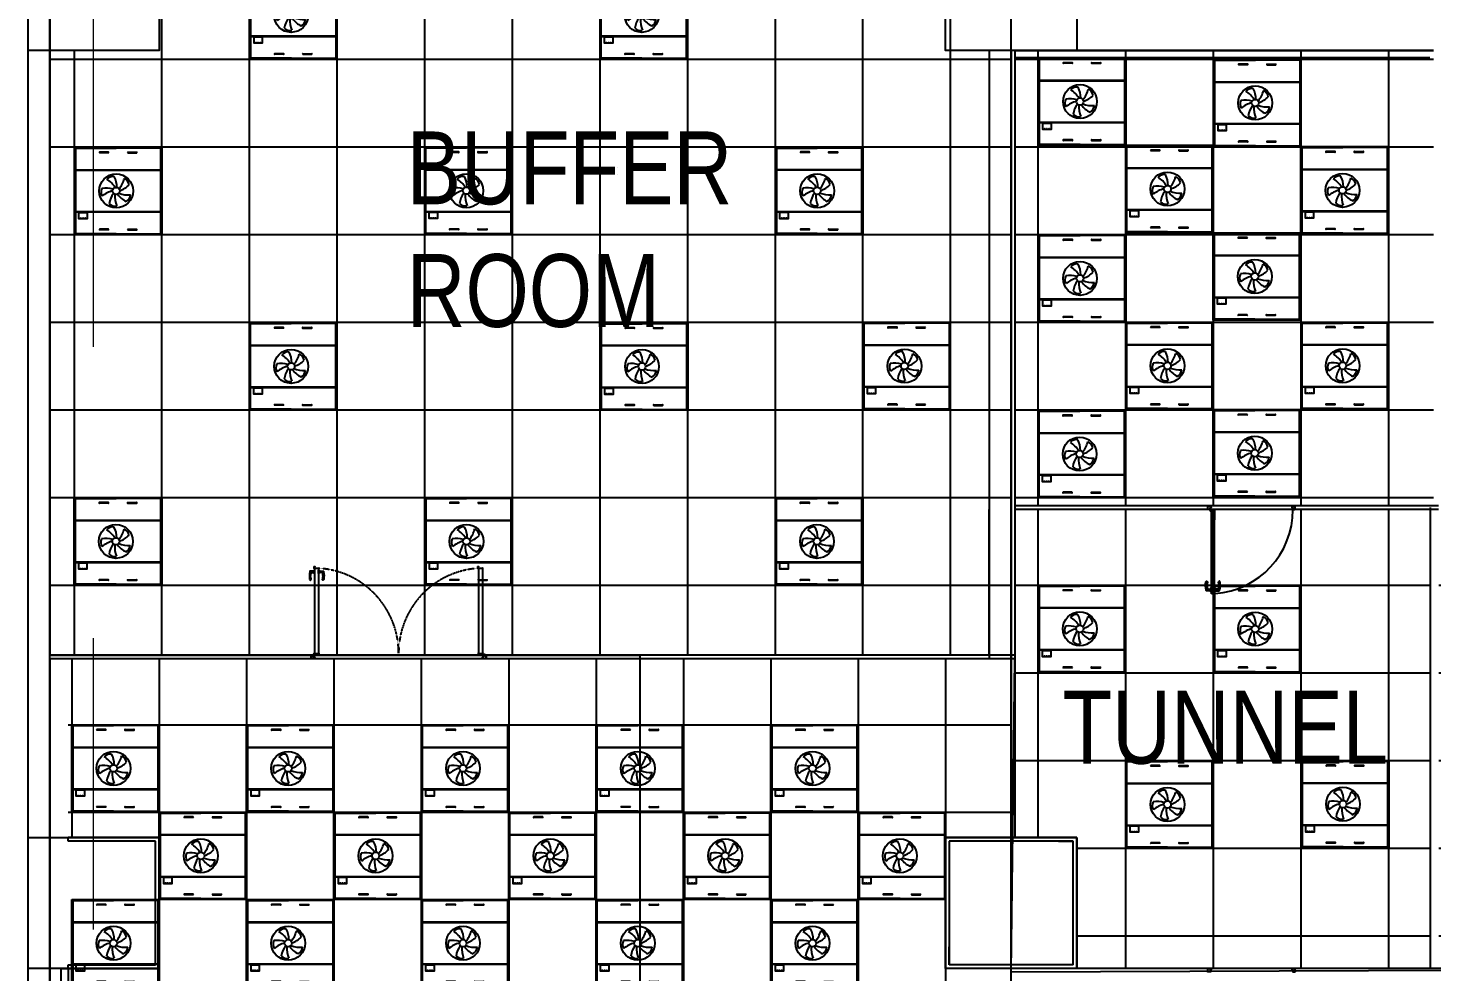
# Model space of a CAD drawing. Extents: x -14231 to 516634, y -267190 to 70805.
# Drawn here: x 226794 to 246072, y -71489 to -58534 of the extents above; entities that cross this region are included whole.
import ezdxf

# ---------------------------------------------------------------- set-up
doc = ezdxf.new("R2010")
doc.units = 0
doc.header["$LTSCALE"] = 8
for name, pattern in [('188K-SM-03-F10-ARCH-PA-Y2257103$0$DASHED', [19.05, 12.7, -6.35]), ('Dash', [1587.5, 793.75, -793.75]), ('IDA - Grid Line', [3500, 2000, -500, 500, -500]), ('IDA - Hidden 065', [537.5, 375, -162.5])]:
    doc.linetypes.add(name, pattern=pattern)
doc.layers.get('0').update_dxf_attribs({"color": 1, "linetype": 'CONTINUOUS'})
for name, color, linetype in [('000_CTCI_CSA', 7, 'CONTINUOUS'), ('1', 1, 'CONTINUOUS'), ('AC-DD', 3, 'CONTINUOUS'), ('CTCI', 4, 'CONTINUOUS')]:
    doc.layers.add(name, color=color, linetype=linetype)
doc.layers.add('A-_ANOTGRID_E', color=7, linetype='CONTINUOUS', lineweight=9)
doc.styles.add('Site Area', font='arial.ttf', dxfattribs={"width": 0.8})

# ---------------------------------------------------------------- blocks, each defined once
blk = doc.blocks.new('FFU-2000')
at = {"layer": 'AC-DD', "color": 6}
for p, q in [((0, 1175), (562, 1175)), ((0, 0), (0, 1175)), ((454, 1121), (333, 1121)), ((454, 1113), (333, 1113)), ((721, 1121), (842, 1121)), ((721, 1113), (842, 1113)), ((1175, 875), (0, 875)), ((1175, 870), (0, 870)), ((0, 305), (1175, 305)), ((0, 300), (1175, 300)), ((562, 0), (0, 0)), ((454, 62), (333, 62)), ((454, 54), (333, 54)), ((721, 62), (842, 62)), ((721, 54), (842, 54))]:
    blk.add_line(p, q, dxfattribs=at)
for points in [[(-12, 1188), (1188, 1188), (1188, -12), (-12, -12)], [(0, 0), (1175, 0), (1175, 1175), (0, 1175)], [(167, 288), (45, 288), (45, 210), (167, 210)]]:
    blk.add_lwpolyline(points, close=True, dxfattribs=at)
for centre, radius in [((560, 588), 233), ((560, 588), 49.2), ((75, 214), 2.87), ((105, 214), 2.87), ((135, 214), 2.87)]:
    blk.add_circle(centre, radius, dxfattribs=at)
for centre, radius, start, end in [((333, 1117), 3.92, 90, 270), ((454, 1117), 3.92, 270, 90), ((721, 1117), 3.92, 90, 270), ((842, 1117), 3.92, 270, 90), ((518, 671), 115, 82.0706, 137.7056), ((255, 637), 315, 359.6702, 27.9682), ((467, 573), 115, 154.0706, 209.7056), ((418, 313), 315, 71.6702, 99.9682), ((607, 230), 373, 104.9499, 129.9361), ((234, 432), 373, 32.9499, 57.9361), ((311, 849), 373, 320.9499, 345.9361), ((513, 892), 315, 287.6702, 315.9682), ((626, 653), 115, 10.0706, 65.7056), ((777, 368), 315, 143.6702, 171.9682), ((545, 495), 115, 226.0706, 281.7056), ((915, 522), 373, 176.9499, 201.9361), ((836, 726), 315, 215.6702, 243.9682), ((732, 905), 373, 248.9499, 273.9361), ((643, 545), 115, 298.0706, 353.7056), ((333, 58), 3.92, 90, 270), ((454, 58), 3.92, 270, 90), ((721, 58), 3.92, 90, 270), ((842, 58), 3.92, 270, 90)]:
    blk.add_arc(centre, radius, start, end, dxfattribs=at)

msp = doc.modelspace()

# ---------------------------------------------------------------- hatches: boundary and pattern name
at = {"layer": '000_CTCI_CSA', "true_color": 0x808080}
h = msp.add_hatch(dxfattribs=at)
h.set_pattern_fill('ANSI37', color=8, scale=379, angle=225)
h.paths.add_polyline_path([(240293.3, -57443.3), (240294.6, -67140.4), (227093.9, -67140.4), (227093.9, -58843.3), (228593.9, -58843.3), (228593.9, -57443.3)])
at = {"layer": '1', "true_color": 0x808080}
h = msp.add_hatch(dxfattribs=at)
h.set_pattern_fill('ANSI37', color=8, scale=379, angle=225)
h.paths.add_polyline_path([(246093.9, -58843.3), (240343.9, -58844.1), (240343.9, -65093.3), (246093.9, -65093.3)])
h = msp.add_hatch(dxfattribs=at)
h.set_pattern_fill('ANSI37', color=8, scale=379, angle=225)
h.paths.add_polyline_path([(246047.1, -65143.3), (240343.9, -65143.3), (240343.9, -69643.3), (241193.9, -69643.3), (241195.3, -71442.7), (246047.1, -71439.1)])
h.paths.add_polyline_path([(251940.7, -65143.3), (246164.7, -65143.3), (246164.5, -71434.7), (251943.9, -71434.7)])

# ---------------------------------------------------------------- linework, layer by layer
at = {"color": 252}
for p, q in [((242993.9, -65145.6), (242993.9, -65095.6)), ((242993.9, -65138.4), (242993.9, -65102.8)), ((242999.1, -65097.6), (243023.1, -65097.6)), ((243023.6, -65143.6), (242999.1, -65143.6)), ((243023.1, -65097.6), (243039.6, -65108.5)), ((243033.3, -65116.4), (243025.2, -65116.4)), ((243025.2, -65116.4), (243025.2, -65142)), ((243025.2, -65149.9), (243025.2, -65124.7)), ((243025.2, -65124.7), (243027.8, -65124.7)), ((243027.8, -65149.9), (243025.2, -65149.9)), ((243027.8, -65124.7), (243027.8, -65149.9)), ((243039.6, -65113.4), (243031.7, -65113.4)), ((243031.7, -65113.4), (243031.7, -65115.4)), ((243031.7, -65115.4), (243033.3, -65115.4)), ((243035.5, -65160.2), (243035.5, -65157.6)), ((243035.5, -65157.6), (243082.4, -65157.6)), ((243037.9, -65115.4), (243039.6, -65115.4)), ((243040.3, -65116.4), (243037.9, -65116.4)), ((243039.6, -65115.4), (243039.6, -65113.4)), ((243040.8, -65110.9), (243040.8, -65115.9)), ((243043.8, -65271.3), (243043.8, -65154.9)), ((243043.8, -65154.9), (243085.6, -65154.9)), ((243082.4, -65157.6), (243082.4, -65160.2)), ((243085.6, -65154.9), (243085.6, -65271.3)), ((244146.9, -65110.9), (244146.9, -65115.9)), ((244147.4, -65116.4), (244149.8, -65116.4)), ((244164.6, -65097.6), (244148.1, -65108.5)), ((244148.2, -65113.4), (244156.1, -65113.4)), ((244148.2, -65115.4), (244148.2, -65113.4)), ((244149.8, -65115.4), (244148.2, -65115.4)), ((244156.1, -65115.4), (244154.4, -65115.4)), ((244154.4, -65116.4), (244162.6, -65116.4)), ((244156.1, -65113.4), (244156.1, -65115.4)), ((244162.6, -65116.4), (244162.6, -65142)), ((244164.1, -65143.6), (244188.7, -65143.6)), ((244188.7, -65097.6), (244164.6, -65097.6)), ((244193.9, -65138.4), (244193.9, -65102.8)), ((243082.4, -65160.2), (243035.5, -65160.2)), ((243085.6, -65271.3), (243043.8, -65271.3)), ((243044.5, -65283.4), (243044.5, -65270.5)), ((243045.3, -65284.7), (243044.5, -65283.5)), ((243044.8, -65270.2), (243084.6, -65270.2)), ((243045.5, -65271.8), (243045.5, -65273.4)), ((243045.5, -65275.1), (243045.5, -65282.5)), ((243045.7, -65282.7), (243045.7, -65282.7)), ((243064.4, -65271.5), (243045.8, -65271.5)), ((243045.8, -65273.8), (243050.4, -65273.8)), ((243050.4, -65274.8), (243045.8, -65274.8)), ((243046.5, -65274.8), (243045.9, -65274.8)), ((243045.9, -65274.8), (243045.9, -66190.1)), ((243045.9, -65282.9), (243045.9, -65284.5)), ((243046.5, -66190.1), (243046.5, -65274.8)), ((243050.7, -65274.1), (243050.7, -65274.5)), ((243064.7, -65271.1), (243064.4, -65271.5)), ((243065, -65271.5), (243064.7, -65271.1)), ((243083.6, -65271.5), (243065, -65271.5)), ((243078.7, -65274.5), (243078.7, -65274.1)), ((243079, -65273.8), (243083.6, -65273.8)), ((243083.6, -65274.8), (243079, -65274.8)), ((243083.5, -65274.8), (243082.9, -65274.8)), ((243082.9, -65274.8), (243082.9, -66190.1)), ((243083.5, -66190.1), (243083.5, -65274.8)), ((243083.5, -65284.5), (243083.5, -65282.9)), ((243083.9, -65273.4), (243083.9, -65271.8)), ((243083.9, -65282.5), (243083.9, -65275.1)), ((243084.9, -65283.5), (243084, -65284.7)), ((243084.9, -65270.5), (243084.9, -65283.4)), ((243043.8, -66299.1), (243043.8, -66193.7)), ((243043.8, -66193.7), (243085.6, -66193.7)), ((243085.6, -66299.1), (243043.8, -66299.1)), ((243044.5, -66181.4), (243045.3, -66180.3)), ((243044.5, -66194.4), (243044.5, -66181.6)), ((243084.6, -66194.7), (243044.8, -66194.7)), ((243045.5, -66182.4), (243045.5, -66189.8)), ((243045.5, -66191.5), (243045.5, -66193.2)), ((243045.8, -66190.1), (243050.4, -66190.1)), ((243050.4, -66191.2), (243045.8, -66191.2)), ((243045.8, -66193.5), (243064.4, -66193.5)), ((243045.9, -66180.4), (243045.9, -66182)), ((243045.9, -66190.1), (243046.5, -66190.1)), ((243050.7, -66190.5), (243050.7, -66190.9)), ((243064.4, -66193.5), (243064.7, -66193.8)), ((243064.7, -66193.8), (243065, -66193.5)), ((243065, -66193.5), (243083.6, -66193.5)), ((243078.7, -66190.9), (243078.7, -66190.5)), ((243079, -66190.1), (243083.6, -66190.1)), ((243083.6, -66191.2), (243079, -66191.2)), ((243082.9, -66190.1), (243083.5, -66190.1)), ((243083.5, -66182), (243083.5, -66180.4)), ((243083.9, -66189.8), (243083.9, -66182.4)), ((243083.9, -66193.2), (243083.9, -66191.5)), ((243084, -66180.3), (243084.9, -66181.4)), ((243084.9, -66181.6), (243084.9, -66194.4)), ((243085.6, -66193.7), (243085.6, -66299.1)), ((243085.6, -66219.7), (243085.6, -66271.6)), ((243094, -66219.7), (243085.6, -66219.7)), ((243085.6, -66271.6), (243094, -66271.6)), ((243094, -66271.6), (243094, -66219.7)), ((243135.9, -66234), (243094, -66234)), ((243094, -66257.3), (243136.4, -66257.3)), ((243136.4, -66257.3), (243151.1, -66256.6)), ((242993.9, -71491.3), (242993.9, -71441.3)), ((242993.9, -71484.1), (242993.9, -71448.6)), ((242999.1, -71443.3), (243023.1, -71443.3)), ((243023.6, -71489.3), (242999.1, -71489.3)), ((243023.1, -71443.3), (243039.6, -71454.2)), ((243033.3, -71462.1), (243025.2, -71462.1)), ((243025.2, -71462.1), (243025.2, -71487.8)), ((243025.2, -71495.6), (243025.2, -71470.5)), ((243025.2, -71470.5), (243027.8, -71470.5)), ((243027.8, -71470.5), (243027.8, -71495.6)), ((243039.6, -71459.1), (243031.7, -71459.1)), ((243031.7, -71459.1), (243031.7, -71461.1)), ((243031.7, -71461.1), (243033.3, -71461.1)), ((243037.9, -71461.1), (243039.6, -71461.1)), ((243040.3, -71462.1), (243037.9, -71462.1)), ((243039.6, -71461.1), (243039.6, -71459.1)), ((243040.8, -71456.6), (243040.8, -71461.6)), ((244146.9, -71456.6), (244146.9, -71461.6)), ((244147.4, -71462.1), (244149.8, -71462.1)), ((244164.6, -71443.3), (244148.1, -71454.2)), ((244148.2, -71459.1), (244156.1, -71459.1)), ((244148.2, -71461.1), (244148.2, -71459.1)), ((244149.8, -71461.1), (244148.2, -71461.1)), ((244156.1, -71461.1), (244154.4, -71461.1)), ((244154.4, -71462.1), (244162.6, -71462.1)), ((244156.1, -71459.1), (244156.1, -71461.1)), ((244162.6, -71462.1), (244162.6, -71487.8)), ((244164.1, -71489.3), (244188.7, -71489.3)), ((244188.7, -71443.3), (244164.6, -71443.3)), ((244193.9, -71484.1), (244193.9, -71448.6))]:
    msp.add_line(p, q, dxfattribs=at)
for points in [[(244193.9, -65145.6), (244193.9, -65095.6)], [(244193.9, -71491.3), (244193.9, -71441.3)]]:
    msp.add_lwpolyline(points, dxfattribs=at)
msp.add_lwpolyline([(243035.4, -66257.3), (242993, -66257.3), (242978.3, -66256.6, -0.3274952), (242970, -66249.4, -0.0898475), (242967.6, -66135.7, -1.1448813), (242988.1, -66140.4, 0.1370794), (242988, -66228.4, 0.3493568), (242993.5, -66234), (243035.4, -66234)], format="xyb", dxfattribs=at)
msp.add_lwpolyline([(243043.8, -66219.7), (243043.8, -66271.6), (243035.4, -66271.6), (243035.4, -66219.7)], close=True, dxfattribs=at)
for centre, radius, start, end in [((243009.8, -65147.5), 1152.8, 274.18651, 0.14694), ((243044.8, -65270.5), 0.313, 90.00001, 180.00001), ((243044.8, -65283.4), 0.313, 180.00001, 216.02738), ((243045.6, -65284.5), 0.313, 216.02737, 359.99999), ((243045.8, -65271.8), 0.313, 90.00001, 180.00001), ((243045.8, -65273.4), 0.313, 179.99999, 269.99999), ((243045.8, -65275.1), 0.313, 90.00001, 180.00001), ((243045.7, -65282.5), 0.209, 180.00002, 270.00002), ((243045.7, -65282.9), 0.209, 359.99997, 89.99997), ((243050.4, -65274.1), 0.313, 359.99999, 89.99999), ((243050.4, -65274.5), 0.313, 270.00001, 0.00001), ((243079, -65274.1), 0.313, 90.00001, 180.00001), ((243079, -65274.5), 0.313, 179.99999, 269.99999), ((243083.7, -65282.9), 0.209, 90.00003, 180.00003), ((243083.8, -65284.5), 0.313, 180.00001, 323.97263), ((243083.6, -65271.8), 0.313, 359.99999, 89.99999), ((243083.6, -65273.4), 0.313, 270.00001, 0.00001), ((243083.6, -65275.1), 0.313, 359.99999, 89.99999), ((243083.7, -65282.5), 0.209, 269.99998, 359.99998), ((243084.6, -65270.5), 0.313, 359.99999, 89.99999), ((243084.6, -65283.4), 0.313, 323.97261, 359.99998), ((243044.8, -66181.6), 0.313, 143.97262, 179.99999), ((243044.8, -66194.4), 0.313, 179.99999, 269.99999), ((243045.6, -66180.4), 0.313, 0.00001, 143.97264), ((243045.7, -66182.4), 0.209, 89.99998, 179.99998), ((243045.8, -66189.8), 0.313, 180.00002, 270.00002), ((243045.8, -66191.5), 0.313, 90.00001, 180.00001), ((243045.8, -66193.2), 0.313, 179.99999, 269.99999), ((243045.7, -66182), 0.209, 270.00003, 0.00003), ((243050.4, -66190.5), 0.313, 359.99999, 89.99999), ((243050.4, -66190.9), 0.313, 269.99998, 359.99998), ((243079, -66190.5), 0.313, 90.00001, 180.00001), ((243079, -66190.9), 0.313, 180.00001, 270.00001), ((243083.8, -66180.4), 0.313, 36.02736, 179.99999), ((243083.7, -66182), 0.209, 179.99998, 269.99998), ((243083.6, -66189.8), 0.313, 269.99998, 359.99998), ((243083.6, -66191.5), 0.313, 359.99999, 89.99999), ((243083.6, -66193.2), 0.313, 270.00001, 0.00001), ((243083.7, -66182.4), 0.209, 0.00002, 90.00002), ((243084.6, -66194.4), 0.313, 270.00001, 0.00001), ((243084.6, -66181.6), 0.313, 0.00001, 36.02738)]:
    msp.add_arc(centre, radius, start, end, dxfattribs=at)
at = {"color": 252, "extrusion": (9.86076e-32, 1.3636e-31, -1)}
for centre, major_axis, start_param, end_param in [((242999.1, -65102.8), (-3.69, 3.69), 5.4977871, 7.0685835), ((242999.1, -65138.4), (3.69, 3.69), 2.3561945, 3.9269908), ((243023.6, -65142), (1.11, 1.11), 7.0685835, 8.6393798), ((243033.3, -65115.9), (-0.369, 0.369), 0.7853982, 3.9269908), ((243037.9, -65115.9), (-0.369, 0.369), 3.9269908, 7.0685835), ((243037.7, -65110.9), (2.21, 2.21), 6.1622825, 7.0685835), ((243040.3, -65115.9), (0.369, 0.369), 7.0685835, 8.6393798), ((244150.1, -65110.9), (-2.21, 2.21), -0.7853982, 0.1209028), ((244147.4, -65115.9), (-0.369, 0.369), -2.3561945, -0.7853982), ((244149.8, -65115.9), (0.369, 0.369), -0.7853982, 2.3561945), ((244154.4, -65115.9), (0.369, 0.369), 2.3561945, 5.4977871), ((244164.1, -65142), (-1.11, 1.11), -2.3561945, -0.7853982), ((244188.7, -65102.8), (3.69, 3.69), -0.7853982, 0.7853982), ((244188.7, -65138.4), (-3.69, 3.69), 2.3561945, 3.9269908), ((242999.1, -71448.6), (-3.69, 3.69), 5.4977871, 7.0685835), ((242999.1, -71484.1), (3.69, 3.69), 2.3561945, 3.9269908), ((243023.6, -71487.8), (1.11, 1.11), 7.0685835, 8.6393798), ((243033.3, -71461.6), (-0.369, 0.369), 0.7853982, 3.9269908), ((243037.9, -71461.6), (-0.369, 0.369), 3.9269908, 7.0685835), ((243037.7, -71456.6), (2.21, 2.21), 6.1622825, 7.0685835), ((243040.3, -71461.6), (0.369, 0.369), 7.0685835, 8.6393798), ((244150.1, -71456.6), (-2.21, 2.21), -0.7853982, 0.1209028), ((244147.4, -71461.6), (-0.369, 0.369), -2.3561945, -0.7853982), ((244149.8, -71461.6), (0.369, 0.369), -0.7853982, 2.3561945), ((244154.4, -71461.6), (0.369, 0.369), 2.3561945, 5.4977871), ((244164.1, -71487.8), (-1.11, 1.11), -2.3561945, -0.7853982), ((244188.7, -71448.6), (3.69, 3.69), -0.7853982, 0.7853982), ((244188.7, -71484.1), (-3.69, 3.69), 2.3561945, 3.9269908)]:
    msp.add_ellipse(centre, major_axis=major_axis, ratio=1, start_param=start_param, end_param=end_param, dxfattribs=at)
at = {"color": 252}
for centre, major_axis, start_param, end_param in [((243029.9, -65155.5), (-5.16, -5.16), 5.497787143777327, 11.78097245095691), ((243135.2, -66227.8), (4.42, 4.42), 4.0430749, 5.3874816), ((243151.3, -66136.7), (7.49, 7.49), 5.5852004, 8.9965731), ((242983.8, -66184.5), (163.7, 0.1), -0.2720855, 0.272836), ((243150.3, -66247.3), (-6.61, 6.61), 2.4377581, 3.7037062), ((242846.9, -66186), (-318.8, 0.2), 2.9420067, 3.3004343)]:
    msp.add_ellipse(centre, major_axis=major_axis, ratio=1, start_param=start_param, end_param=end_param, dxfattribs=at)
at = {"layer": '000_CTCI_CSA', "color": 8, "true_color": 0x808080}
for p, q in [((240293.9, -146907.4), (240293.9, -47898.2)), ((227093.9, -57343.3), (227093.9, -67143.3)), ((239993.9, -58843.3), (239993.9, -67184)), ((246093.9, -58843.3), (240293.5, -58844.1)), ((240343.9, -58843.3), (246093.9, -58843.3)), ((246043.9, -58943.3), (240343.9, -58943.3)), ((234893.9, -60443.3), (234893.9, -60443.3)), ((234893.9, -60543.3), (234893.9, -60543.3)), ((239993.9, -67143.3), (239993.9, -65143.3)), ((230782.3, -65973.5), (230790.3, -65973.5)), ((230782.3, -66022.5), (230782.3, -65973.5)), ((230790.3, -66022.5), (230782.3, -66022.5)), ((230790.3, -65973.5), (230790.3, -66022.5)), ((230790.3, -65987), (230830.3, -65987)), ((230829.9, -66009), (230790.3, -66009)), ((230830.3, -65987), (230844.2, -65987.6)), ((227093.9, -67143.3), (235193.9, -67143.3)), ((230682.3, -67138.6), (230682.3, -67188.6)), ((230682.3, -67182.6), (230682.3, -67144.5)), ((230688.3, -67138.6), (230712.8, -67138.6)), ((230712.8, -67188.6), (230688.3, -67188.6)), ((230712.8, -67138.6), (230712.8, -67165.6)), ((230712.8, -67165.6), (230712.8, -67163.1)), ((230728.9, -67183), (230712.8, -67188.6)), ((230719.4, -67169.7), (230720.9, -67169.7)), ((230721, -67169.7), (230722, -67169.7)), ((230723.1, -67170.9), (230721.9, -67170.9)), ((230721.9, -67170.9), (230721.9, -67178.2)), ((230721.9, -67178.2), (230728.6, -67178.2)), ((230723.1, -67170.8), (230723.1, -67170.9)), ((230726.9, -67165.7), (230723.7, -67165.7)), ((230727.4, -67170.9), (230727.4, -67170.8)), ((230728.6, -67170.9), (230727.4, -67170.9)), ((230728.5, -67169.7), (230729.5, -67169.7)), ((230728.6, -67178.2), (230728.6, -67170.9)), ((230729.5, -67169.7), (230730.3, -67169.7)), ((230732.3, -67171.7), (230732.3, -67178.3)), ((233032.3, -67171.7), (233032.3, -67178.3)), ((233035, -67169.7), (233034.3, -67169.7)), ((233036.1, -67169.7), (233035, -67169.7)), ((233035.7, -67183), (233051.8, -67188.6)), ((233035.9, -67178.2), (233035.9, -67170.9)), ((233035.9, -67170.9), (233037.2, -67170.9)), ((233042.6, -67178.2), (233035.9, -67178.2)), ((233037.2, -67170.9), (233037.2, -67170.8)), ((233037.7, -67165.7), (233040.9, -67165.7)), ((233041.4, -67170.8), (233041.4, -67170.9)), ((233041.4, -67170.9), (233042.6, -67170.9)), ((233043.6, -67169.7), (233042.5, -67169.7)), ((233042.6, -67170.9), (233042.6, -67178.2)), ((233045.2, -67169.7), (233043.7, -67169.7)), ((233076.3, -67138.6), (233051.8, -67138.6)), ((233051.8, -67138.6), (233051.8, -67161.6)), ((233051.8, -67161.6), (233051.8, -67161.1)), ((233051.8, -67188.6), (233076.3, -67188.6)), ((233082.3, -67138.6), (233082.3, -67188.6)), ((233082.3, -67182.6), (233082.3, -67144.5)), ((227243.9, -69643.3), (227343.9, -69643.3)), ((228593.9, -69643.3), (227343.9, -69643.3)), ((227343.9, -69693.3), (227343.9, -69643.3)), ((228543.9, -69693.3), (227343.9, -69693.3)), ((228543.9, -71393.3), (228543.9, -69693.3)), ((228593.9, -71443.3), (228593.9, -69643.3)), ((239393.9, -69643.3), (239393.9, -71443.3)), ((241193.9, -69643.3), (239393.9, -69643.3)), ((241143.9, -69693.3), (239443.9, -69693.3)), ((239443.9, -69693.3), (239443.9, -71393.3)), ((240943.9, -69693.3), (241143.9, -69693.3)), ((241143.9, -71393.3), (241143.9, -69693.3)), ((241193.9, -71443.3), (241193.9, -69643.3)), ((239393.9, -71443.3), (239393.9, -71143.3)), ((239443.9, -71393.3), (239443.9, -71143.3)), ((241193.9, -71143.3), (241193.9, -71443.3)), ((227243.9, -71443.3), (227243.9, -82243.3)), ((227243.9, -71443.3), (227343.9, -71443.3)), ((227343.9, -71393.3), (228543.9, -71393.3)), ((227343.9, -71443.3), (227343.9, -71393.3)), ((227343.9, -71443.3), (227343.9, -82293.3)), ((227343.9, -71443.3), (228593.9, -71443.3)), ((241193.9, -71443.3), (239393.9, -71443.3)), ((241143.9, -71393.3), (239443.9, -71393.3))]:
    msp.add_line(p, q, dxfattribs=at)
at = {"layer": '000_CTCI_CSA', "color": 8, "linetype": 'Dash', "true_color": 0x808080}
msp.add_line((246093.9, -58843.3), (239993.9, -58843.3), dxfattribs=at)
at = {"layer": '000_CTCI_CSA'}
for p, q in [((240293.9, -58843.3), (240293.9, -69643.3)), ((240343.9, -58843.3), (240343.9, -69643.3)), ((246164.5, -65093.3), (240343.9, -65093.3)), ((246164.5, -65143.3), (240343.9, -65143.3))]:
    msp.add_line(p, q, dxfattribs=at)
at = {"layer": '000_CTCI_CSA', "lineweight": -3}
for p, q in [((246049.8, -65113.4), (246049.9, -71439.1)), ((240343.9, -67140.4), (227093.9, -67143.3)), ((240343.9, -67190.4), (227093.9, -67193.3)), ((251993.9, -71443.3), (240294, -71443.3))]:
    msp.add_line(p, q, dxfattribs=at)
at = {"layer": '000_CTCI_CSA', "color": 8, "linetype": 'IDA - Hidden 065', "ltscale": 3, "true_color": 0x808080}
msp.add_line((235193.9, -67143.3), (235193.9, -87243.3), dxfattribs=at)
at = {"layer": '000_CTCI_CSA', "color": 8, "true_color": 0x808080}
for points in [[(228593.9, -57043.3), (228593.9, -58843.3), (226793.9, -58843.3), (226793.9, -57043.3)], [(302993.9, -57043.3), (302993.9, -134443.3), (226793.9, -134443.3), (226793.9, -57043.3)], [(241193.9, -57043.3), (241193.9, -58843.3), (239393.9, -58843.3), (239393.9, -57043.3)], [(302693.9, -57343.3), (302693.9, -134143.3), (227093.9, -134143.3), (227093.9, -57343.3)], [(230732.3, -66022.5), (230732.3, -65973.5), (230724.3, -65973.5), (230724.3, -66022.5)], [(228593.9, -69643.3), (228593.9, -71443.3), (226793.9, -71443.3), (226793.9, -69643.3)]]:
    msp.add_lwpolyline(points, close=True, dxfattribs=at)
for points in [[(230723.4, -65947.5), (230723.4, -65929.3), (230723.4, -65947.5), (230789.4, -65947.5), (230789.4, -65949), (230785, -65949), (230785, -65959.7, -0.4142136), (230783.8, -65961), (230782.6, -65961), (230782.6, -65959.7), (230783.6, -65959.7), (230783.6, -65950), (230782.3, -65950), (230782.3, -67122.8), (230783.6, -67122.8), (230783.6, -67113), (230782.6, -67113), (230782.6, -67111.8), (230783.8, -67111.8, -0.4142136), (230785, -67113), (230785, -67124, -0.4142136), (230783.8, -67125.2), (230730.8, -67125.2, -0.4142136), (230729.5, -67124), (230729.5, -67113, -0.4142136), (230730.8, -67111.8), (230732, -67111.8), (230732, -67113), (230731, -67113), (230731, -67122.8), (230732.3, -67122.8), (230732.3, -65950), (230731, -65950), (230731, -65959.7), (230732, -65959.7), (230732, -65961), (230730.8, -65961, -0.4142136), (230729.5, -65959.7), (230729.5, -65950), (230721.6, -65950, -0.4142136), (230721, -65949.4), (230721, -65927.4, -0.4142136), (230721.6, -65926.8), (230729.5, -65926.8), (230729.5, -65929.3), (230723.4, -65929.3)], [(232973.4, -65947.5), (232973.4, -65929.3), (232973.4, -65947.5), (233039.3, -65947.5), (233039.3, -65949), (233035, -65949), (233035, -65959.7, -0.4142136), (233033.8, -65961), (233032.6, -65961), (233032.6, -65959.7), (233033.6, -65959.7), (233033.6, -65950), (233032.3, -65950), (233032.3, -67122.8), (233033.6, -67122.8), (233033.6, -67113), (233032.6, -67113), (233032.6, -67111.8), (233033.8, -67111.8, -0.4142136), (233035, -67113), (233035, -67124, -0.4142136), (233033.8, -67125.2), (232980.7, -67125.2, -0.4142136), (232979.5, -67124), (232979.5, -67113, -0.4142136), (232980.7, -67111.8), (232982, -67111.8), (232982, -67113), (232981, -67113), (232981, -67122.8), (232982.3, -67122.8), (232982.3, -65950), (232981, -65950), (232981, -65959.7), (232982, -65959.7), (232982, -65961), (232980.7, -65961, -0.4142136), (232979.5, -65959.7), (232979.5, -65950), (232971.6, -65950, -0.4142136), (232970.9, -65949.4), (232970.9, -65927.4, -0.4142136), (232971.6, -65926.8), (232979.5, -65926.8), (232979.5, -65929.3), (232973.4, -65929.3)], [(230724.3, -65987), (230684.3, -65987), (230670.4, -65987.6, 0.3274952), (230662.5, -65994.5, 0.0898475), (230660.3, -66101.8, 1.1448813), (230679.6, -66097.4, -0.1370794), (230679.5, -66014.3, -0.3493568), (230684.7, -66009), (230724.3, -66009)]]:
    msp.add_lwpolyline(points, format="xyb", dxfattribs=at)
at = {"layer": '000_CTCI_CSA', "color": 8, "ltscale": 500, "true_color": 0x808080}
for points in [[(230715.3, -67164.9), (230715.3, -67132.6), (230712.8, -67132.6), (230712.8, -67164.9)], [(230767.6, -67125.2), (230722.6, -67125.2), (230722.6, -67122.7), (230767.6, -67122.7)], [(232996.9, -67125.2), (233041.9, -67125.2), (233041.9, -67122.7), (232996.9, -67122.7)], [(233049.3, -67160.9), (233049.3, -67132.6), (233051.8, -67132.6), (233051.8, -67160.9)]]:
    msp.add_lwpolyline(points, close=True, dxfattribs=at)
at = {"layer": '000_CTCI_CSA', "color": 40, "true_color": 0xf8d731}
msp.add_lwpolyline([(241193.9, -69643.3), (241193.9, -71443.3), (239393.9, -71443.3), (239393.9, -69643.3)], close=True, dxfattribs=at)
at = {"layer": '000_CTCI_CSA', "color": 8, "linetype": '188K-SM-03-F10-ARCH-PA-Y2257103$0$DASHED', "ltscale": 0.01, "true_color": 0x808080}
for centre, start, end in [((230717.3, -67112.6), 0, 85.99928), ((233047.3, -67112.6), 94.00072, 180)]:
    msp.add_arc(centre, 1165, start, end, dxfattribs=at)
at = {"layer": '000_CTCI_CSA', "color": 8, "true_color": 0x808080}
for centre, radius, start, end in [((230688.3, -67144.5), 5.98, 90, 180), ((230688.3, -67182.6), 5.98, 180, 270), ((230719.4, -67163.1), 6.59, 180, 270), ((230725.3, -67169.7), 4.27, 111.78679, 180), ((230722, -67170.8), 1.1, 360, 90), ((230725.3, -67169.7), 4.27, 0, 68.21321), ((230728.5, -67170.8), 1.1, 90, 180), ((230727.3, -67178.3), 5, 288.97041, 0), ((230730.3, -67171.7), 2, 0, 90), ((233034.3, -67171.7), 2, 90, 180), ((233037.3, -67178.3), 5, 180, 251.02959), ((233039.3, -67169.7), 4.27, 111.78679, 180), ((233036.1, -67170.8), 1.1, 360, 90), ((233039.3, -67169.7), 4.27, 360, 68.21321), ((233042.5, -67170.8), 1.1, 90, 180), ((233043.2, -67161.3), 8.55, 283.26563, 1.75467), ((233076.3, -67144.5), 5.98, 360, 90), ((233076.3, -67182.6), 5.98, 270, 0)]:
    msp.add_arc(centre, radius, start, end, dxfattribs=at)
at = {"layer": '000_CTCI_CSA', "color": 8, "true_color": 0x808080, "extrusion": (0, 4.70198e-38, -1)}
for centre, major_axis, start_param, end_param in [((230829.2, -66014.9), (4.17, 4.17), -0.6693141, 0.6750926), ((230844.3, -66100.9), (7.07, 7.07), 0.8728114, 4.2841841), ((230686.1, -66055.7), (109.3, 109.3), 0.5138302, 1.0587517), ((230843.4, -65996.4), (-6.24, 6.24), 0.8669618, 2.1329099), ((230556.9, -66054.3), (212.9, 212.9), 0.5853067, 0.9437343)]:
    msp.add_ellipse(centre, major_axis=major_axis, ratio=1, start_param=start_param, end_param=end_param, dxfattribs=at)
at = {"layer": '000_CTCI_CSA', "color": 8, "ltscale": 500, "true_color": 0x808080, "extrusion": (0, 4.70198e-38, -1)}
msp.add_ellipse((230717.3, -67127.2), major_axis=(4.95, 4.95), ratio=1, start_param=3.9269908, end_param=10.2101761, dxfattribs=at)
at = {"layer": '000_CTCI_CSA', "color": 8, "ltscale": 500, "true_color": 0x808080}
msp.add_ellipse((233047.3, -67127.2), major_axis=(-4.95, 4.95), ratio=1, start_param=3.9269908, end_param=10.2101761, dxfattribs=at)
at = {"layer": '1', "color": 8, "true_color": 0x808080}
for p, q in [((227393.9, -67193.3), (227393.9, -69643.3)), ((228593.9, -67192.4), (228593.9, -69643.3)), ((229793.9, -67191.5), (229793.9, -87543.3)), ((230993.9, -67190.6), (230993.9, -87543.3)), ((232193.9, -67189.8), (232193.9, -87543.3)), ((233393.9, -67188.9), (233393.9, -87543.3)), ((234593.9, -67188), (234593.9, -87543.3)), ((235793.9, -67187.1), (235793.9, -120043.3)), ((236993.9, -67186.2), (236993.9, -120043.3)), ((238193.9, -67185.3), (238193.9, -120043.3)), ((239393.9, -67184.4), (239393.9, -120043.3)), ((227342.8, -68096.2), (240293.9, -68096.2)), ((227343.7, -69296.2), (240293.9, -69296.2)), ((227393.9, -71443.3), (227393.9, -82243.3)), ((228593.9, -71443.3), (228593.9, -82243.3))]:
    msp.add_line(p, q, dxfattribs=at)
msp.add_lwpolyline([(227093.9, -67193.3), (227093.9, -87593.3), (234913.7, -87543.1), (234843.9, -120043.3), (239393.9, -120043.3), (239393.9, -123643.3), (302743.9, -123343.3), (302743.9, -60543.3), (294843.9, -60593.3), (294852.9, -71452.9), (255543, -71485.5), (255539.8, -65143.3), (251990.7, -65143.3), (251990.7, -69643.3), (253793.9, -69643.3), (253793.9, -71443.3), (240294, -71493.3), (240343.9, -67190.4), (227093.9, -67193.3)], dxfattribs=at)
at = {"layer": 'A-_ANOTGRID_E', "color": 8, "linetype": 'IDA - Grid Line', "true_color": 0x808080}
msp.add_line((227693.9, -146907.4), (227693.9, -47898.2), dxfattribs=at)

# ---------------------------------------------------------------- block references
at = {"layer": 'AC-DD'}
for p in [(229847.5, -58947.5), (234660.5, -58947.5), (240679.5, -60130.8), (243085.5, -60149.5), (241879.5, -61330.8), (227443.5, -61357.5), (232252.5, -61354.5), (237069.5, -61355.5), (244285.5, -61349.5), (240679.5, -62557.5), (243079.5, -62530.8), (229845.5, -63765.5), (234664.5, -63767.5), (238270.5, -63760.5), (241879.5, -63757.5), (244286.5, -63757.5), (240674.5, -64968.5), (243079.5, -64957.5), (227440.5, -66167.5), (232254.5, -66167.5), (237067.5, -66167.5), (240676.5, -67368.5), (243084.5, -67370.5), (227406.4, -69283.7), (229806.4, -69283.7), (232206.4, -69283.7), (234606.4, -69283.7), (237006.4, -69283.7), (241879.5, -69778.5), (244290.5, -69774.5), (228606.4, -70483.7), (231006.4, -70483.7), (233406.4, -70483.7), (235806.4, -70483.7), (238206.4, -70483.7), (227406.4, -71683.7), (229806.4, -71683.7), (232206.4, -71683.7), (234606.4, -71683.7), (237006.4, -71683.7)]:
    msp.add_blockref('FFU-2000', p, dxfattribs=at)

# ---------------------------------------------------------------- texts
at = {"layer": 'CTCI', "color": 252, "style": 'Site Area', "width": 0.8}
for s, p in [('BUFFER', (231993.7, -60952.7, 0)), ('ROOM', (231993.7, -62636.4, 0)), ('TUNNEL', (240997.4, -68631, 0))]:
    msp.add_text(s, height=1000, dxfattribs=at).set_placement(p)

doc.saveas('drawing.dxf')
